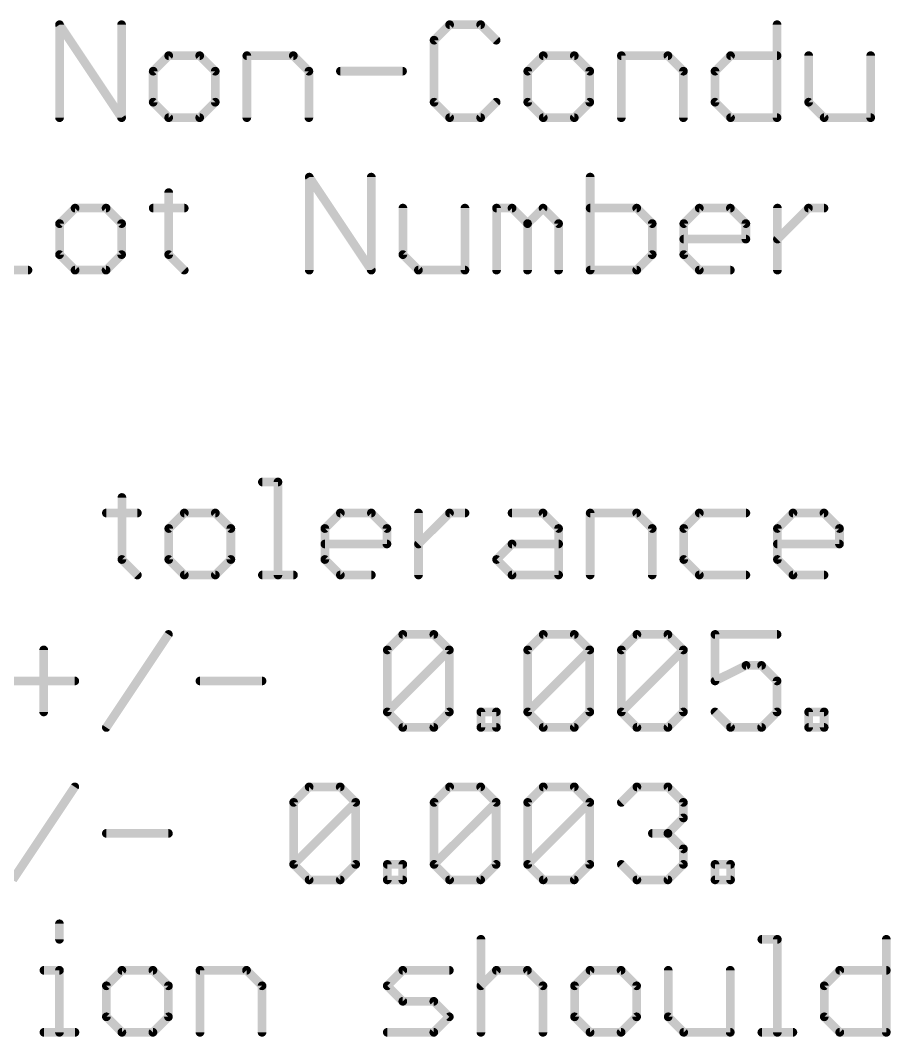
# Model space of a CAD drawing. Extents: x -1.41 to 8.41, y -3.01 to 3.01.
# Drawn here: x 3.506 to 4.105, y -0.755 to -0.055 of the extents above; entities that cross this region are included whole.
import ezdxf

# ---------------------------------------------------------------- set-up
doc = ezdxf.new("R2010")
doc.units = 0
doc.layers.add('52', color=253, linetype='CONTINUOUS')

msp = doc.modelspace()

# ---------------------------------------------------------------- linework, layer by layer
at = {"layer": '52', "const_width": 0.006}
for points in [[(3.532542, -0.122), (3.532542, -0.057945)], [(3.532542, -0.057945), (3.575245, -0.122)], [(3.575245, -0.122), (3.575245, -0.057945)], [(3.801037, -0.057945), (3.790362, -0.068621)], [(3.822389, -0.057945), (3.801037, -0.057945)], [(3.833065, -0.068621), (3.822389, -0.057945)], [(4.02643, -0.057945), (4.02643, -0.122)], [(3.790362, -0.068621), (3.790362, -0.111324)], [(3.607672, -0.079297), (3.596997, -0.089973)], [(3.629024, -0.079297), (3.607672, -0.079297)], [(3.6397, -0.089973), (3.629024, -0.079297)], [(3.661452, -0.122), (3.661452, -0.079297)], [(3.661452, -0.079297), (3.693479, -0.079297)], [(3.693479, -0.079297), (3.704155, -0.089973)], [(3.865492, -0.079297), (3.854817, -0.089973)], [(3.886844, -0.079297), (3.865492, -0.079297)], [(3.89752, -0.089973), (3.886844, -0.079297)], [(3.919272, -0.122), (3.919272, -0.079297)], [(3.919272, -0.079297), (3.951299, -0.079297)], [(3.951299, -0.079297), (3.961975, -0.089973)], [(3.983727, -0.089973), (3.994402, -0.079297)], [(3.994402, -0.079297), (4.02643, -0.079297)], [(4.048181, -0.079297), (4.048181, -0.111324)], [(4.090885, -0.122), (4.090885, -0.079297)], [(3.596997, -0.089973), (3.596997, -0.111324)], [(3.6397, -0.111324), (3.6397, -0.089973)], [(3.704155, -0.089973), (3.704155, -0.122)], [(3.725907, -0.089973), (3.76861, -0.089973)], [(3.854817, -0.089973), (3.854817, -0.111324)], [(3.89752, -0.111324), (3.89752, -0.089973)], [(3.961975, -0.089973), (3.961975, -0.122)], [(3.983727, -0.111324), (3.983727, -0.089973)], [(3.596997, -0.111324), (3.607672, -0.122)], [(3.629024, -0.122), (3.6397, -0.111324)], [(3.790362, -0.111324), (3.801037, -0.122)], [(3.822389, -0.122), (3.833065, -0.111324)], [(3.854817, -0.111324), (3.865492, -0.122)], [(3.886844, -0.122), (3.89752, -0.111324)], [(3.994402, -0.122), (3.983727, -0.111324)], [(4.048181, -0.111324), (4.058857, -0.122)], [(3.607672, -0.122), (3.629024, -0.122)], [(3.801037, -0.122), (3.822389, -0.122)], [(3.865492, -0.122), (3.886844, -0.122)], [(4.02643, -0.122), (3.994402, -0.122)], [(4.058857, -0.122), (4.090885, -0.122)], [(3.704422, -0.227), (3.704422, -0.162945)], [(3.704422, -0.162945), (3.747125, -0.227)], [(3.747125, -0.227), (3.747125, -0.162945)], [(3.897787, -0.162945), (3.897787, -0.227)], [(3.607672, -0.173621), (3.607672, -0.216324)], [(3.543217, -0.184297), (3.532542, -0.194973)], [(3.564569, -0.184297), (3.543217, -0.184297)], [(3.575245, -0.194973), (3.564569, -0.184297)], [(3.596997, -0.184297), (3.618348, -0.184297)], [(3.768877, -0.184297), (3.768877, -0.216324)], [(3.81158, -0.227), (3.81158, -0.184297)], [(3.833332, -0.227), (3.833332, -0.184297)], [(3.833332, -0.184297), (3.844007, -0.184297)], [(3.844007, -0.184297), (3.854683, -0.194973)], [(3.854683, -0.194973), (3.865359, -0.184297)], [(3.865359, -0.184297), (3.876035, -0.194973)], [(3.929814, -0.184297), (3.897787, -0.184297)], [(3.94049, -0.194973), (3.929814, -0.184297)], [(3.962242, -0.194973), (3.972917, -0.184297)], [(3.972917, -0.184297), (3.994269, -0.184297)], [(3.994269, -0.184297), (4.004945, -0.194973)], [(4.026696, -0.227), (4.026696, -0.184297)], [(4.026696, -0.205648), (4.048048, -0.184297)], [(4.048048, -0.184297), (4.058724, -0.184297)], [(3.532542, -0.194973), (3.532542, -0.216324)], [(3.575245, -0.216324), (3.575245, -0.194973)], [(3.854683, -0.194973), (3.854683, -0.227)], [(3.876035, -0.194973), (3.876035, -0.227)], [(3.94049, -0.216324), (3.94049, -0.194973)], [(3.962242, -0.216324), (3.962242, -0.194973)], [(4.004945, -0.194973), (4.004945, -0.205648)], [(4.004945, -0.205648), (3.962242, -0.205648)], [(3.532542, -0.216324), (3.543217, -0.227)], [(3.564569, -0.227), (3.575245, -0.216324)], [(3.607672, -0.216324), (3.618348, -0.227)], [(3.768877, -0.216324), (3.779552, -0.227)], [(3.929814, -0.227), (3.94049, -0.216324)], [(3.972917, -0.227), (3.962242, -0.216324)], [(3.468087, -0.227), (3.51079, -0.227)], [(3.543217, -0.227), (3.564569, -0.227)], [(3.779552, -0.227), (3.81158, -0.227)], [(3.897787, -0.227), (3.929814, -0.227)], [(3.994269, -0.227), (3.972917, -0.227)], [(3.672194, -0.372945), (3.68287, -0.372945)], [(3.68287, -0.372945), (3.68287, -0.437)], [(3.575445, -0.383621), (3.575445, -0.426324)], [(3.564769, -0.394297), (3.586121, -0.394297)], [(3.618415, -0.394297), (3.607739, -0.404973)], [(3.639766, -0.394297), (3.618415, -0.394297)], [(3.650442, -0.404973), (3.639766, -0.394297)], [(3.715164, -0.404973), (3.72584, -0.394297)], [(3.72584, -0.394297), (3.747191, -0.394297)], [(3.747191, -0.394297), (3.757867, -0.404973)], [(3.779619, -0.437), (3.779619, -0.394297)], [(3.779619, -0.415648), (3.800971, -0.394297)], [(3.800971, -0.394297), (3.811646, -0.394297)], [(3.844007, -0.394297), (3.865359, -0.394297)], [(3.865359, -0.394297), (3.876035, -0.404973)], [(3.897787, -0.437), (3.897787, -0.394297)], [(3.897787, -0.394297), (3.929814, -0.394297)], [(3.929814, -0.394297), (3.94049, -0.404973)], [(3.972917, -0.394297), (3.962242, -0.404973)], [(4.004945, -0.394297), (3.972917, -0.394297)], [(4.026696, -0.404973), (4.037372, -0.394297)], [(4.037372, -0.394297), (4.058724, -0.394297)], [(4.058724, -0.394297), (4.0694, -0.404973)], [(3.607739, -0.404973), (3.607739, -0.426324)], [(3.650442, -0.426324), (3.650442, -0.404973)], [(3.715164, -0.426324), (3.715164, -0.404973)], [(3.757867, -0.404973), (3.757867, -0.415648)], [(3.876035, -0.404973), (3.876035, -0.437)], [(3.94049, -0.404973), (3.94049, -0.437)], [(3.962242, -0.404973), (3.962242, -0.426324)], [(4.026696, -0.426324), (4.026696, -0.404973)], [(4.0694, -0.404973), (4.0694, -0.415648)], [(3.757867, -0.415648), (3.715164, -0.415648)], [(3.833332, -0.426324), (3.844007, -0.415648)], [(3.844007, -0.415648), (3.876035, -0.415648)], [(4.0694, -0.415648), (4.026696, -0.415648)], [(3.575445, -0.426324), (3.586121, -0.437)], [(3.607739, -0.426324), (3.618415, -0.437)], [(3.639766, -0.437), (3.650442, -0.426324)], [(3.72584, -0.437), (3.715164, -0.426324)], [(3.844007, -0.437), (3.833332, -0.426324)], [(3.962242, -0.426324), (3.972917, -0.437)], [(4.037372, -0.437), (4.026696, -0.426324)], [(3.618415, -0.437), (3.639766, -0.437)], [(3.672194, -0.437), (3.693546, -0.437)], [(3.747191, -0.437), (3.72584, -0.437)], [(3.876035, -0.437), (3.844007, -0.437)], [(3.972917, -0.437), (4.004945, -0.437)], [(4.058724, -0.437), (4.037372, -0.437)], [(3.564769, -0.542), (3.607472, -0.477945)], [(3.758134, -0.488621), (3.76881, -0.477945)], [(3.76881, -0.477945), (3.790161, -0.477945)], [(3.790161, -0.477945), (3.800837, -0.488621)], [(3.854817, -0.488621), (3.865492, -0.477945)], [(3.865492, -0.477945), (3.886844, -0.477945)], [(3.886844, -0.477945), (3.89752, -0.488621)], [(3.919272, -0.488621), (3.929947, -0.477945)], [(3.929947, -0.477945), (3.951299, -0.477945)], [(3.951299, -0.477945), (3.961975, -0.488621)], [(4.02643, -0.477945), (3.983727, -0.477945)], [(3.983727, -0.477945), (3.983727, -0.509973)], [(3.521666, -0.488621), (3.521666, -0.531324)], [(3.758134, -0.531324), (3.758134, -0.488621)], [(3.758134, -0.531324), (3.800837, -0.488621)], [(3.800837, -0.488621), (3.800837, -0.531324)], [(3.854817, -0.531324), (3.854817, -0.488621)], [(3.854817, -0.531324), (3.89752, -0.488621)], [(3.89752, -0.488621), (3.89752, -0.531324)], [(3.919272, -0.531324), (3.919272, -0.488621)], [(3.919272, -0.531324), (3.961975, -0.488621)], [(3.961975, -0.488621), (3.961975, -0.531324)], [(3.983727, -0.509973), (4.005078, -0.499297)], [(4.005078, -0.499297), (4.015754, -0.499297)], [(4.015754, -0.499297), (4.02643, -0.509973)], [(3.500314, -0.509973), (3.543017, -0.509973)], [(3.629224, -0.509973), (3.671927, -0.509973)], [(4.02643, -0.509973), (4.02643, -0.531324)], [(3.76881, -0.542), (3.758134, -0.531324)], [(3.800837, -0.531324), (3.790161, -0.542)], [(3.822589, -0.542), (3.822589, -0.531324)], [(3.822589, -0.531324), (3.833265, -0.531324)], [(3.833265, -0.531324), (3.833265, -0.542)], [(3.865492, -0.542), (3.854817, -0.531324)], [(3.89752, -0.531324), (3.886844, -0.542)], [(3.929947, -0.542), (3.919272, -0.531324)], [(3.961975, -0.531324), (3.951299, -0.542)], [(3.994402, -0.542), (3.983727, -0.531324)], [(4.02643, -0.531324), (4.015754, -0.542)], [(4.048181, -0.542), (4.048181, -0.531324)], [(4.048181, -0.531324), (4.058857, -0.531324)], [(4.058857, -0.531324), (4.058857, -0.542)], [(3.790161, -0.542), (3.76881, -0.542)], [(3.833265, -0.542), (3.822589, -0.542)], [(3.886844, -0.542), (3.865492, -0.542)], [(3.951299, -0.542), (3.929947, -0.542)], [(4.015754, -0.542), (3.994402, -0.542)], [(4.058857, -0.542), (4.048181, -0.542)], [(3.500314, -0.647), (3.543017, -0.582945)], [(3.693679, -0.593621), (3.704355, -0.582945)], [(3.704355, -0.582945), (3.725706, -0.582945)], [(3.725706, -0.582945), (3.736382, -0.593621)], [(3.790362, -0.593621), (3.801037, -0.582945)], [(3.801037, -0.582945), (3.822389, -0.582945)], [(3.822389, -0.582945), (3.833065, -0.593621)], [(3.854817, -0.593621), (3.865492, -0.582945)], [(3.865492, -0.582945), (3.886844, -0.582945)], [(3.886844, -0.582945), (3.89752, -0.593621)], [(3.919272, -0.593621), (3.929947, -0.582945)], [(3.929947, -0.582945), (3.951299, -0.582945)], [(3.951299, -0.582945), (3.961975, -0.593621)], [(3.693679, -0.636324), (3.693679, -0.593621)], [(3.693679, -0.636324), (3.736382, -0.593621)], [(3.736382, -0.593621), (3.736382, -0.636324)], [(3.790362, -0.636324), (3.790362, -0.593621)], [(3.790362, -0.636324), (3.833065, -0.593621)], [(3.833065, -0.593621), (3.833065, -0.636324)], [(3.854817, -0.636324), (3.854817, -0.593621)], [(3.854817, -0.636324), (3.89752, -0.593621)], [(3.89752, -0.593621), (3.89752, -0.636324)], [(3.961975, -0.593621), (3.961975, -0.604297)], [(3.961975, -0.604297), (3.951299, -0.614973)], [(3.564769, -0.614973), (3.607472, -0.614973)], [(3.951299, -0.614973), (3.940623, -0.614973)], [(3.951299, -0.614973), (3.961975, -0.625648)], [(3.961975, -0.625648), (3.961975, -0.636324)], [(3.704355, -0.647), (3.693679, -0.636324)], [(3.736382, -0.636324), (3.725706, -0.647)], [(3.758134, -0.647), (3.758134, -0.636324)], [(3.758134, -0.636324), (3.76881, -0.636324)], [(3.76881, -0.636324), (3.76881, -0.647)], [(3.801037, -0.647), (3.790362, -0.636324)], [(3.833065, -0.636324), (3.822389, -0.647)], [(3.865492, -0.647), (3.854817, -0.636324)], [(3.89752, -0.636324), (3.886844, -0.647)], [(3.929947, -0.647), (3.919272, -0.636324)], [(3.961975, -0.636324), (3.951299, -0.647)], [(3.983727, -0.647), (3.983727, -0.636324)], [(3.983727, -0.636324), (3.994402, -0.636324)], [(3.994402, -0.636324), (3.994402, -0.647)], [(3.725706, -0.647), (3.704355, -0.647)], [(3.76881, -0.647), (3.758134, -0.647)], [(3.822389, -0.647), (3.801037, -0.647)], [(3.886844, -0.647), (3.865492, -0.647)], [(3.951299, -0.647), (3.929947, -0.647)], [(3.994402, -0.647), (3.983727, -0.647)], [(3.532475, -0.67727), (3.532475, -0.687945)], [(3.822589, -0.687945), (3.822589, -0.752)], [(4.015954, -0.687945), (4.02663, -0.687945)], [(4.02663, -0.687945), (4.02663, -0.752)], [(4.101627, -0.687945), (4.101627, -0.752)], [(3.521799, -0.709297), (3.532475, -0.709297)], [(3.532475, -0.709297), (3.532475, -0.752)], [(3.575445, -0.709297), (3.564769, -0.719973)], [(3.596797, -0.709297), (3.575445, -0.709297)], [(3.607472, -0.719973), (3.596797, -0.709297)], [(3.629224, -0.752), (3.629224, -0.709297)], [(3.629224, -0.709297), (3.661251, -0.709297)], [(3.661251, -0.709297), (3.671927, -0.719973)], [(3.758134, -0.719973), (3.76881, -0.709297)], [(3.76881, -0.709297), (3.800837, -0.709297)], [(3.822589, -0.719973), (3.833265, -0.709297)], [(3.833265, -0.709297), (3.854616, -0.709297)], [(3.854616, -0.709297), (3.865292, -0.719973)], [(3.89772, -0.709297), (3.887044, -0.719973)], [(3.919071, -0.709297), (3.89772, -0.709297)], [(3.929747, -0.719973), (3.919071, -0.709297)], [(3.951499, -0.709297), (3.951499, -0.741324)], [(3.994202, -0.752), (3.994202, -0.709297)], [(4.058924, -0.719973), (4.0696, -0.709297)], [(4.0696, -0.709297), (4.101627, -0.709297)], [(3.564769, -0.719973), (3.564769, -0.741324)], [(3.607472, -0.741324), (3.607472, -0.719973)], [(3.671927, -0.719973), (3.671927, -0.752)], [(3.76881, -0.730648), (3.758134, -0.719973)], [(3.865292, -0.719973), (3.865292, -0.752)], [(3.887044, -0.719973), (3.887044, -0.741324)], [(3.929747, -0.741324), (3.929747, -0.719973)], [(4.058924, -0.741324), (4.058924, -0.719973)], [(3.790161, -0.730648), (3.76881, -0.730648)], [(3.800837, -0.741324), (3.790161, -0.730648)], [(3.564769, -0.741324), (3.575445, -0.752)], [(3.596797, -0.752), (3.607472, -0.741324)], [(3.790161, -0.752), (3.800837, -0.741324)], [(3.887044, -0.741324), (3.89772, -0.752)], [(3.919071, -0.752), (3.929747, -0.741324)], [(3.951499, -0.741324), (3.962175, -0.752)], [(4.0696, -0.752), (4.058924, -0.741324)], [(3.521799, -0.752), (3.543151, -0.752)], [(3.575445, -0.752), (3.596797, -0.752)], [(3.758134, -0.752), (3.790161, -0.752)], [(3.89772, -0.752), (3.919071, -0.752)], [(3.962175, -0.752), (3.994202, -0.752)], [(4.015954, -0.752), (4.037305, -0.752)], [(4.101627, -0.752), (4.0696, -0.752)]]:
    msp.add_lwpolyline(points, dxfattribs=at)
at = {"layer": '52', "const_width": 0.003}
for points in [[(3.534042, -0.057945, 1), (3.531042, -0.057945)], [(3.53379, -0.057113, 1), (3.531294, -0.058777)], [(3.576745, -0.057945, 1), (3.573745, -0.057945)], [(3.801037, -0.056445, 1), (3.801037, -0.059445)], [(3.802098, -0.059006, 1), (3.799977, -0.056885)], [(3.82345, -0.056885, 1), (3.821328, -0.059006)], [(3.822389, -0.059445, 1), (3.822389, -0.056445)], [(4.02793, -0.057945, 1), (4.02493, -0.057945)], [(3.789301, -0.06756, 1), (3.791422, -0.069682)], [(3.791862, -0.068621, 1), (3.788862, -0.068621)], [(3.832004, -0.069682, 1), (3.834125, -0.06756)], [(3.607672, -0.077797, 1), (3.607672, -0.080797)], [(3.608733, -0.080358, 1), (3.606612, -0.078236)], [(3.630085, -0.078236, 1), (3.627963, -0.080358)], [(3.629024, -0.080797, 1), (3.629024, -0.077797)], [(3.662952, -0.079297, 1), (3.659952, -0.079297)], [(3.661452, -0.077797, 1), (3.661452, -0.080797)], [(3.69454, -0.078236, 1), (3.692418, -0.080358)], [(3.693479, -0.080797, 1), (3.693479, -0.077797)], [(3.865492, -0.077797, 1), (3.865492, -0.080797)], [(3.866553, -0.080358, 1), (3.864432, -0.078236)], [(3.887905, -0.078236, 1), (3.885783, -0.080358)], [(3.886844, -0.080797, 1), (3.886844, -0.077797)], [(3.920772, -0.079297, 1), (3.917772, -0.079297)], [(3.919272, -0.077797, 1), (3.919272, -0.080797)], [(3.95236, -0.078236, 1), (3.950238, -0.080358)], [(3.951299, -0.080797, 1), (3.951299, -0.077797)], [(3.994402, -0.077797, 1), (3.994402, -0.080797)], [(3.995463, -0.080358, 1), (3.993342, -0.078236)], [(4.02643, -0.080797, 1), (4.02643, -0.077797)], [(4.049681, -0.079297, 1), (4.046681, -0.079297)], [(4.092385, -0.079297, 1), (4.089385, -0.079297)], [(3.598497, -0.089973, 1), (3.595497, -0.089973)], [(3.595936, -0.088912, 1), (3.598057, -0.091033)], [(3.6412, -0.089973, 1), (3.6382, -0.089973)], [(3.638639, -0.091033, 1), (3.64076, -0.088912)], [(3.705655, -0.089973, 1), (3.702655, -0.089973)], [(3.703094, -0.091033, 1), (3.705215, -0.088912)], [(3.725907, -0.088473, 1), (3.725907, -0.091473)], [(3.76861, -0.091473, 1), (3.76861, -0.088473)], [(3.856317, -0.089973, 1), (3.853317, -0.089973)], [(3.853756, -0.088912, 1), (3.855877, -0.091033)], [(3.89902, -0.089973, 1), (3.89602, -0.089973)], [(3.896459, -0.091033, 1), (3.89858, -0.088912)], [(3.963475, -0.089973, 1), (3.960475, -0.089973)], [(3.960914, -0.091033, 1), (3.963035, -0.088912)], [(3.985227, -0.089973, 1), (3.982227, -0.089973)], [(3.982666, -0.088912, 1), (3.984787, -0.091033)], [(3.598057, -0.110264, 1), (3.595936, -0.112385)], [(3.595497, -0.111324, 1), (3.598497, -0.111324)], [(3.6382, -0.111324, 1), (3.6412, -0.111324)], [(3.64076, -0.112385, 1), (3.638639, -0.110264)], [(3.791422, -0.110264, 1), (3.789301, -0.112385)], [(3.788862, -0.111324, 1), (3.791862, -0.111324)], [(3.834125, -0.112385, 1), (3.832004, -0.110264)], [(3.855877, -0.110264, 1), (3.853756, -0.112385)], [(3.853317, -0.111324, 1), (3.856317, -0.111324)], [(3.89602, -0.111324, 1), (3.89902, -0.111324)], [(3.89858, -0.112385, 1), (3.896459, -0.110264)], [(3.984787, -0.110264, 1), (3.982666, -0.112385)], [(3.982227, -0.111324, 1), (3.985227, -0.111324)], [(4.046681, -0.111324, 1), (4.049681, -0.111324)], [(4.049242, -0.110264, 1), (4.047121, -0.112385)], [(3.607672, -0.1205, 1), (3.607672, -0.1235)], [(3.629024, -0.1235, 1), (3.629024, -0.1205)], [(3.801037, -0.1205, 1), (3.801037, -0.1235)], [(3.822389, -0.1235, 1), (3.822389, -0.1205)], [(3.865492, -0.1205, 1), (3.865492, -0.1235)], [(3.886844, -0.1235, 1), (3.886844, -0.1205)], [(3.994402, -0.1205, 1), (3.994402, -0.1235)], [(4.02643, -0.1235, 1), (4.02643, -0.1205)], [(4.058857, -0.1205, 1), (4.058857, -0.1235)], [(4.090885, -0.1235, 1), (4.090885, -0.1205)], [(3.531042, -0.122, 1), (3.534042, -0.122)], [(3.573745, -0.122, 1), (3.576745, -0.122)], [(3.573997, -0.122832, 1), (3.576493, -0.121168)], [(3.606612, -0.123061, 1), (3.608733, -0.120939)], [(3.627963, -0.120939, 1), (3.630085, -0.123061)], [(3.659952, -0.122, 1), (3.662952, -0.122)], [(3.702655, -0.122, 1), (3.705655, -0.122)], [(3.799977, -0.123061, 1), (3.802098, -0.120939)], [(3.821328, -0.120939, 1), (3.82345, -0.123061)], [(3.864432, -0.123061, 1), (3.866553, -0.120939)], [(3.885783, -0.120939, 1), (3.887905, -0.123061)], [(3.917772, -0.122, 1), (3.920772, -0.122)], [(3.960475, -0.122, 1), (3.963475, -0.122)], [(3.993342, -0.123061, 1), (3.995463, -0.120939)], [(4.02493, -0.122, 1), (4.02793, -0.122)], [(4.057797, -0.123061, 1), (4.059918, -0.120939)], [(4.089385, -0.122, 1), (4.092385, -0.122)], [(3.705922, -0.162945, 1), (3.702922, -0.162945)], [(3.70567, -0.162113, 1), (3.703174, -0.163777)], [(3.748625, -0.162945, 1), (3.745625, -0.162945)], [(3.899287, -0.162945, 1), (3.896287, -0.162945)], [(3.609172, -0.173621, 1), (3.606172, -0.173621)], [(3.543217, -0.182797, 1), (3.543217, -0.185797)], [(3.544278, -0.185358, 1), (3.542157, -0.183236)], [(3.56563, -0.183236, 1), (3.563508, -0.185358)], [(3.564569, -0.185797, 1), (3.564569, -0.182797)], [(3.596997, -0.182797, 1), (3.596997, -0.185797)], [(3.618348, -0.185797, 1), (3.618348, -0.182797)], [(3.770377, -0.184297, 1), (3.767377, -0.184297)], [(3.81308, -0.184297, 1), (3.81008, -0.184297)], [(3.834832, -0.184297, 1), (3.831832, -0.184297)], [(3.833332, -0.182797, 1), (3.833332, -0.185797)], [(3.845068, -0.183236, 1), (3.842947, -0.185358)], [(3.844007, -0.185797, 1), (3.844007, -0.182797)], [(3.86642, -0.183236, 1), (3.864298, -0.185358)], [(3.86642, -0.185358, 1), (3.864298, -0.183236)], [(3.897787, -0.182797, 1), (3.897787, -0.185797)], [(3.930875, -0.183236, 1), (3.928753, -0.185358)], [(3.929814, -0.185797, 1), (3.929814, -0.182797)], [(3.972917, -0.182797, 1), (3.972917, -0.185797)], [(3.973978, -0.185358, 1), (3.971857, -0.183236)], [(3.995329, -0.183236, 1), (3.993208, -0.185358)], [(3.994269, -0.185797, 1), (3.994269, -0.182797)], [(4.028196, -0.184297, 1), (4.025196, -0.184297)], [(4.048048, -0.182797, 1), (4.048048, -0.185797)], [(4.049109, -0.185358, 1), (4.046987, -0.183236)], [(4.058724, -0.185797, 1), (4.058724, -0.182797)], [(3.534042, -0.194973, 1), (3.531042, -0.194973)], [(3.531481, -0.193912, 1), (3.533602, -0.196033)], [(3.576745, -0.194973, 1), (3.573745, -0.194973)], [(3.574184, -0.196033, 1), (3.576305, -0.193912)], [(3.856183, -0.194973, 1), (3.853183, -0.194973)], [(3.853622, -0.193912, 1), (3.855744, -0.196033)], [(3.853622, -0.196033, 1), (3.855744, -0.193912)], [(3.877535, -0.194973, 1), (3.874535, -0.194973)], [(3.874974, -0.196033, 1), (3.877095, -0.193912)], [(3.94199, -0.194973, 1), (3.93899, -0.194973)], [(3.939429, -0.196033, 1), (3.94155, -0.193912)], [(3.963742, -0.194973, 1), (3.960742, -0.194973)], [(3.961181, -0.193912, 1), (3.963302, -0.196033)], [(4.006445, -0.194973, 1), (4.003445, -0.194973)], [(4.003884, -0.196033, 1), (4.006005, -0.193912)], [(3.962242, -0.204148, 1), (3.962242, -0.207148)], [(4.004945, -0.207148, 1), (4.004945, -0.204148)], [(4.003445, -0.205648, 1), (4.006445, -0.205648)], [(4.025636, -0.204588, 1), (4.027757, -0.206709)], [(3.533602, -0.215264, 1), (3.531481, -0.217385)], [(3.531042, -0.216324, 1), (3.534042, -0.216324)], [(3.573745, -0.216324, 1), (3.576745, -0.216324)], [(3.576305, -0.217385, 1), (3.574184, -0.215264)], [(3.606172, -0.216324, 1), (3.609172, -0.216324)], [(3.608733, -0.215264, 1), (3.606612, -0.217385)], [(3.769937, -0.215264, 1), (3.767816, -0.217385)], [(3.767377, -0.216324, 1), (3.770377, -0.216324)], [(3.93899, -0.216324, 1), (3.94199, -0.216324)], [(3.94155, -0.217385, 1), (3.939429, -0.215264)], [(3.963302, -0.215264, 1), (3.961181, -0.217385)], [(3.960742, -0.216324, 1), (3.963742, -0.216324)], [(3.51079, -0.2285, 1), (3.51079, -0.2255)], [(3.543217, -0.2255, 1), (3.543217, -0.2285)], [(3.564569, -0.2285, 1), (3.564569, -0.2255)], [(3.779552, -0.2255, 1), (3.779552, -0.2285)], [(3.81158, -0.2285, 1), (3.81158, -0.2255)], [(3.897787, -0.2255, 1), (3.897787, -0.2285)], [(3.929814, -0.2285, 1), (3.929814, -0.2255)], [(3.972917, -0.2255, 1), (3.972917, -0.2285)], [(3.994269, -0.2285, 1), (3.994269, -0.2255)], [(3.542157, -0.228061, 1), (3.544278, -0.225939)], [(3.563508, -0.225939, 1), (3.56563, -0.228061)], [(3.617288, -0.228061, 1), (3.619409, -0.225939)], [(3.702922, -0.227, 1), (3.705922, -0.227)], [(3.745625, -0.227, 1), (3.748625, -0.227)], [(3.745877, -0.227832, 1), (3.748373, -0.226168)], [(3.778492, -0.228061, 1), (3.780613, -0.225939)], [(3.81008, -0.227, 1), (3.81308, -0.227)], [(3.831832, -0.227, 1), (3.834832, -0.227)], [(3.853183, -0.227, 1), (3.856183, -0.227)], [(3.874535, -0.227, 1), (3.877535, -0.227)], [(3.896287, -0.227, 1), (3.899287, -0.227)], [(3.928753, -0.225939, 1), (3.930875, -0.228061)], [(3.971857, -0.228061, 1), (3.973978, -0.225939)], [(4.025196, -0.227, 1), (4.028196, -0.227)], [(3.672194, -0.371445, 1), (3.672194, -0.374445)], [(3.68437, -0.372945, 1), (3.68137, -0.372945)], [(3.68287, -0.374445, 1), (3.68287, -0.371445)], [(3.576945, -0.383621, 1), (3.573945, -0.383621)], [(3.564769, -0.392797, 1), (3.564769, -0.395797)], [(3.586121, -0.395797, 1), (3.586121, -0.392797)], [(3.618415, -0.392797, 1), (3.618415, -0.395797)], [(3.619476, -0.395358, 1), (3.617354, -0.393236)], [(3.640827, -0.393236, 1), (3.638706, -0.395358)], [(3.639766, -0.395797, 1), (3.639766, -0.392797)], [(3.72584, -0.392797, 1), (3.72584, -0.395797)], [(3.7269, -0.395358, 1), (3.724779, -0.393236)], [(3.748252, -0.393236, 1), (3.746131, -0.395358)], [(3.747191, -0.395797, 1), (3.747191, -0.392797)], [(3.781119, -0.394297, 1), (3.778119, -0.394297)], [(3.800971, -0.392797, 1), (3.800971, -0.395797)], [(3.802031, -0.395358, 1), (3.79991, -0.393236)], [(3.811646, -0.395797, 1), (3.811646, -0.392797)], [(3.844007, -0.392797, 1), (3.844007, -0.395797)], [(3.86642, -0.393236, 1), (3.864298, -0.395358)], [(3.865359, -0.395797, 1), (3.865359, -0.392797)], [(3.899287, -0.394297, 1), (3.896287, -0.394297)], [(3.897787, -0.392797, 1), (3.897787, -0.395797)], [(3.930875, -0.393236, 1), (3.928753, -0.395358)], [(3.929814, -0.395797, 1), (3.929814, -0.392797)], [(3.972917, -0.392797, 1), (3.972917, -0.395797)], [(3.973978, -0.395358, 1), (3.971857, -0.393236)], [(4.004945, -0.395797, 1), (4.004945, -0.392797)], [(4.037372, -0.392797, 1), (4.037372, -0.395797)], [(4.038433, -0.395358, 1), (4.036312, -0.393236)], [(4.059784, -0.393236, 1), (4.057663, -0.395358)], [(4.058724, -0.395797, 1), (4.058724, -0.392797)], [(3.609239, -0.404973, 1), (3.606239, -0.404973)], [(3.606679, -0.403912, 1), (3.6088, -0.406033)], [(3.651942, -0.404973, 1), (3.648942, -0.404973)], [(3.649382, -0.406033, 1), (3.651503, -0.403912)], [(3.716664, -0.404973, 1), (3.713664, -0.404973)], [(3.714103, -0.403912, 1), (3.716225, -0.406033)], [(3.759367, -0.404973, 1), (3.756367, -0.404973)], [(3.756807, -0.406033, 1), (3.758928, -0.403912)], [(3.877535, -0.404973, 1), (3.874535, -0.404973)], [(3.874974, -0.406033, 1), (3.877095, -0.403912)], [(3.94199, -0.404973, 1), (3.93899, -0.404973)], [(3.939429, -0.406033, 1), (3.94155, -0.403912)], [(3.963742, -0.404973, 1), (3.960742, -0.404973)], [(3.961181, -0.403912, 1), (3.963302, -0.406033)], [(4.028196, -0.404973, 1), (4.025196, -0.404973)], [(4.025636, -0.403912, 1), (4.027757, -0.406033)], [(4.0709, -0.404973, 1), (4.0679, -0.404973)], [(4.068339, -0.406033, 1), (4.07046, -0.403912)], [(3.715164, -0.414148, 1), (3.715164, -0.417148)], [(3.757867, -0.417148, 1), (3.757867, -0.414148)], [(3.844007, -0.414148, 1), (3.844007, -0.417148)], [(3.845068, -0.416709, 1), (3.842947, -0.414588)], [(3.876035, -0.417148, 1), (3.876035, -0.414148)], [(4.026696, -0.414148, 1), (4.026696, -0.417148)], [(4.0694, -0.417148, 1), (4.0694, -0.414148)], [(3.756367, -0.415648, 1), (3.759367, -0.415648)], [(3.778558, -0.414588, 1), (3.78068, -0.416709)], [(4.0679, -0.415648, 1), (4.0709, -0.415648)], [(3.576506, -0.425264, 1), (3.574384, -0.427385)], [(3.573945, -0.426324, 1), (3.576945, -0.426324)], [(3.606239, -0.426324, 1), (3.609239, -0.426324)], [(3.6088, -0.425264, 1), (3.606679, -0.427385)], [(3.648942, -0.426324, 1), (3.651942, -0.426324)], [(3.651503, -0.427385, 1), (3.649382, -0.425264)], [(3.716225, -0.425264, 1), (3.714103, -0.427385)], [(3.713664, -0.426324, 1), (3.716664, -0.426324)], [(3.834392, -0.425264, 1), (3.832271, -0.427385)], [(3.832271, -0.425264, 1), (3.834392, -0.427385)], [(3.963302, -0.425264, 1), (3.961181, -0.427385)], [(3.960742, -0.426324, 1), (3.963742, -0.426324)], [(4.025196, -0.426324, 1), (4.028196, -0.426324)], [(4.027757, -0.425264, 1), (4.025636, -0.427385)], [(3.618415, -0.4355, 1), (3.618415, -0.4385)], [(3.639766, -0.4385, 1), (3.639766, -0.4355)], [(3.672194, -0.4355, 1), (3.672194, -0.4385)], [(3.693546, -0.4385, 1), (3.693546, -0.4355)], [(3.72584, -0.4355, 1), (3.72584, -0.4385)], [(3.747191, -0.4385, 1), (3.747191, -0.4355)], [(3.844007, -0.4355, 1), (3.844007, -0.4385)], [(3.876035, -0.4385, 1), (3.876035, -0.4355)], [(3.972917, -0.4355, 1), (3.972917, -0.4385)], [(4.004945, -0.4385, 1), (4.004945, -0.4355)], [(4.037372, -0.4355, 1), (4.037372, -0.4385)], [(4.058724, -0.4385, 1), (4.058724, -0.4355)], [(3.58506, -0.438061, 1), (3.587181, -0.435939)], [(3.617354, -0.438061, 1), (3.619476, -0.435939)], [(3.638706, -0.435939, 1), (3.640827, -0.438061)], [(3.68137, -0.437, 1), (3.68437, -0.437)], [(3.724779, -0.438061, 1), (3.7269, -0.435939)], [(3.778119, -0.437, 1), (3.781119, -0.437)], [(3.842947, -0.438061, 1), (3.845068, -0.435939)], [(3.874535, -0.437, 1), (3.877535, -0.437)], [(3.896287, -0.437, 1), (3.899287, -0.437)], [(3.93899, -0.437, 1), (3.94199, -0.437)], [(3.971857, -0.438061, 1), (3.973978, -0.435939)], [(4.036312, -0.438061, 1), (4.038433, -0.435939)], [(3.60872, -0.478777, 1), (3.606224, -0.477113)], [(3.76881, -0.476445, 1), (3.76881, -0.479445)], [(3.76987, -0.479006, 1), (3.767749, -0.476885)], [(3.791222, -0.476885, 1), (3.789101, -0.479006)], [(3.790161, -0.479445, 1), (3.790161, -0.476445)], [(3.865492, -0.476445, 1), (3.865492, -0.479445)], [(3.866553, -0.479006, 1), (3.864432, -0.476885)], [(3.887905, -0.476885, 1), (3.885783, -0.479006)], [(3.886844, -0.479445, 1), (3.886844, -0.476445)], [(3.929947, -0.476445, 1), (3.929947, -0.479445)], [(3.931008, -0.479006, 1), (3.928887, -0.476885)], [(3.952359, -0.476885, 1), (3.950238, -0.479006)], [(3.951299, -0.479445, 1), (3.951299, -0.476445)], [(3.983727, -0.476445, 1), (3.983727, -0.479445)], [(3.985227, -0.477945, 1), (3.982227, -0.477945)], [(4.02643, -0.479445, 1), (4.02643, -0.476445)], [(3.523166, -0.488621, 1), (3.520166, -0.488621)], [(3.759634, -0.488621, 1), (3.756634, -0.488621)], [(3.757073, -0.48756, 1), (3.759195, -0.489682)], [(3.802337, -0.488621, 1), (3.799337, -0.488621)], [(3.801898, -0.489682, 1), (3.799777, -0.48756)], [(3.799777, -0.489682, 1), (3.801898, -0.48756)], [(3.853756, -0.48756, 1), (3.855877, -0.489682)], [(3.856317, -0.488621, 1), (3.853317, -0.488621)], [(3.89902, -0.488621, 1), (3.89602, -0.488621)], [(3.89858, -0.489682, 1), (3.896459, -0.48756)], [(3.896459, -0.489682, 1), (3.89858, -0.48756)], [(3.918211, -0.48756, 1), (3.920332, -0.489682)], [(3.920772, -0.488621, 1), (3.917772, -0.488621)], [(3.963475, -0.488621, 1), (3.960475, -0.488621)], [(3.963035, -0.489682, 1), (3.960914, -0.48756)], [(3.960914, -0.489682, 1), (3.963035, -0.48756)], [(4.005078, -0.497797, 1), (4.005078, -0.500797)], [(4.005749, -0.500639, 1), (4.004407, -0.497955)], [(4.016814, -0.498236, 1), (4.014693, -0.500358)], [(4.015754, -0.500797, 1), (4.015754, -0.497797)], [(3.543017, -0.511473, 1), (3.543017, -0.508473)], [(3.629224, -0.508473, 1), (3.629224, -0.511473)], [(3.671927, -0.511473, 1), (3.671927, -0.508473)], [(3.983056, -0.508631, 1), (3.984397, -0.511314)], [(3.982227, -0.509973, 1), (3.985227, -0.509973)], [(4.02793, -0.509973, 1), (4.02493, -0.509973)], [(4.025369, -0.511033, 1), (4.02749, -0.508912)], [(3.520166, -0.531324, 1), (3.523166, -0.531324)], [(3.759195, -0.530264, 1), (3.757073, -0.532385)], [(3.757073, -0.530264, 1), (3.759195, -0.532385)], [(3.756634, -0.531324, 1), (3.759634, -0.531324)], [(3.799337, -0.531324, 1), (3.802337, -0.531324)], [(3.801898, -0.532385, 1), (3.799777, -0.530264)], [(3.824089, -0.531324, 1), (3.821089, -0.531324)], [(3.822589, -0.529824, 1), (3.822589, -0.532824)], [(3.834765, -0.531324, 1), (3.831765, -0.531324)], [(3.833265, -0.532824, 1), (3.833265, -0.529824)], [(3.855877, -0.530264, 1), (3.853756, -0.532385)], [(3.853756, -0.530264, 1), (3.855877, -0.532385)], [(3.853317, -0.531324, 1), (3.856317, -0.531324)], [(3.89602, -0.531324, 1), (3.89902, -0.531324)], [(3.89858, -0.532385, 1), (3.896459, -0.530264)], [(3.920332, -0.530264, 1), (3.918211, -0.532385)], [(3.918211, -0.530264, 1), (3.920332, -0.532385)], [(3.917772, -0.531324, 1), (3.920772, -0.531324)], [(3.960475, -0.531324, 1), (3.963475, -0.531324)], [(3.963035, -0.532385, 1), (3.960914, -0.530264)], [(3.984787, -0.530264, 1), (3.982666, -0.532385)], [(4.02493, -0.531324, 1), (4.02793, -0.531324)], [(4.02749, -0.532385, 1), (4.025369, -0.530264)], [(4.049681, -0.531324, 1), (4.046681, -0.531324)], [(4.048181, -0.529824, 1), (4.048181, -0.532824)], [(4.060357, -0.531324, 1), (4.057357, -0.531324)], [(4.058857, -0.532824, 1), (4.058857, -0.529824)], [(3.76881, -0.5405, 1), (3.76881, -0.5435)], [(3.790161, -0.5435, 1), (3.790161, -0.5405)], [(3.822589, -0.5405, 1), (3.822589, -0.5435)], [(3.833265, -0.5435, 1), (3.833265, -0.5405)], [(3.865492, -0.5405, 1), (3.865492, -0.5435)], [(3.886844, -0.5435, 1), (3.886844, -0.5405)], [(3.929947, -0.5405, 1), (3.929947, -0.5435)], [(3.951299, -0.5435, 1), (3.951299, -0.5405)], [(3.994402, -0.5405, 1), (3.994402, -0.5435)], [(4.015754, -0.5435, 1), (4.015754, -0.5405)], [(4.048181, -0.5405, 1), (4.048181, -0.5435)], [(4.058857, -0.5435, 1), (4.058857, -0.5405)], [(3.563521, -0.541168, 1), (3.566017, -0.542832)], [(3.767749, -0.543061, 1), (3.76987, -0.540939)], [(3.789101, -0.540939, 1), (3.791222, -0.543061)], [(3.821089, -0.542, 1), (3.824089, -0.542)], [(3.831765, -0.542, 1), (3.834765, -0.542)], [(3.864432, -0.543061, 1), (3.866553, -0.540939)], [(3.885783, -0.540939, 1), (3.887905, -0.543061)], [(3.928887, -0.543061, 1), (3.931008, -0.540939)], [(3.950238, -0.540939, 1), (3.952359, -0.543061)], [(3.993342, -0.543061, 1), (3.995463, -0.540939)], [(4.014693, -0.540939, 1), (4.016814, -0.543061)], [(4.046681, -0.542, 1), (4.049681, -0.542)], [(4.057357, -0.542, 1), (4.060357, -0.542)], [(3.544265, -0.583777, 1), (3.541769, -0.582113)], [(3.704355, -0.581445, 1), (3.704355, -0.584445)], [(3.705415, -0.584006, 1), (3.703294, -0.581885)], [(3.726767, -0.581885, 1), (3.724646, -0.584006)], [(3.725706, -0.584445, 1), (3.725706, -0.581445)], [(3.801037, -0.581445, 1), (3.801037, -0.584445)], [(3.802098, -0.584006, 1), (3.799977, -0.581885)], [(3.82345, -0.581885, 1), (3.821328, -0.584006)], [(3.822389, -0.584445, 1), (3.822389, -0.581445)], [(3.865492, -0.581445, 1), (3.865492, -0.584445)], [(3.866553, -0.584006, 1), (3.864432, -0.581885)], [(3.887905, -0.581885, 1), (3.885783, -0.584006)], [(3.886844, -0.584445, 1), (3.886844, -0.581445)], [(3.929947, -0.581445, 1), (3.929947, -0.584445)], [(3.931008, -0.584006, 1), (3.928887, -0.581885)], [(3.952359, -0.581885, 1), (3.950238, -0.584006)], [(3.951299, -0.584445, 1), (3.951299, -0.581445)], [(3.695179, -0.593621, 1), (3.692179, -0.593621)], [(3.692618, -0.59256, 1), (3.69474, -0.594682)], [(3.737882, -0.593621, 1), (3.734882, -0.593621)], [(3.737443, -0.594682, 1), (3.735322, -0.59256)], [(3.735322, -0.594682, 1), (3.737443, -0.59256)], [(3.789301, -0.59256, 1), (3.791422, -0.594682)], [(3.791862, -0.593621, 1), (3.788862, -0.593621)], [(3.834565, -0.593621, 1), (3.831565, -0.593621)], [(3.834125, -0.594682, 1), (3.832004, -0.59256)], [(3.832004, -0.594682, 1), (3.834125, -0.59256)], [(3.853756, -0.59256, 1), (3.855877, -0.594682)], [(3.856317, -0.593621, 1), (3.853317, -0.593621)], [(3.89902, -0.593621, 1), (3.89602, -0.593621)], [(3.89858, -0.594682, 1), (3.896459, -0.59256)], [(3.896459, -0.594682, 1), (3.89858, -0.59256)], [(3.918211, -0.59256, 1), (3.920332, -0.594682)], [(3.963475, -0.593621, 1), (3.960475, -0.593621)], [(3.960914, -0.594682, 1), (3.963035, -0.59256)], [(3.963035, -0.605358, 1), (3.960914, -0.603236)], [(3.960475, -0.604297, 1), (3.963475, -0.604297)], [(3.564769, -0.613473, 1), (3.564769, -0.616473)], [(3.607472, -0.616473, 1), (3.607472, -0.613473)], [(3.940623, -0.613473, 1), (3.940623, -0.616473)], [(3.95236, -0.613912, 1), (3.950238, -0.616033)], [(3.950238, -0.613912, 1), (3.95236, -0.616033)], [(3.951299, -0.616473, 1), (3.951299, -0.613473)], [(3.963475, -0.625648, 1), (3.960475, -0.625648)], [(3.960914, -0.626709, 1), (3.963035, -0.624588)], [(3.69474, -0.635264, 1), (3.692618, -0.637385)], [(3.692618, -0.635264, 1), (3.69474, -0.637385)], [(3.692179, -0.636324, 1), (3.695179, -0.636324)], [(3.734882, -0.636324, 1), (3.737882, -0.636324)], [(3.737443, -0.637385, 1), (3.735322, -0.635264)], [(3.759634, -0.636324, 1), (3.756634, -0.636324)], [(3.758134, -0.634824, 1), (3.758134, -0.637824)], [(3.77031, -0.636324, 1), (3.76731, -0.636324)], [(3.76881, -0.637824, 1), (3.76881, -0.634824)], [(3.791422, -0.635264, 1), (3.789301, -0.637385)], [(3.789301, -0.635264, 1), (3.791422, -0.637385)], [(3.788862, -0.636324, 1), (3.791862, -0.636324)], [(3.831565, -0.636324, 1), (3.834565, -0.636324)], [(3.834125, -0.637385, 1), (3.832004, -0.635264)], [(3.855877, -0.635264, 1), (3.853756, -0.637385)], [(3.853756, -0.635264, 1), (3.855877, -0.637385)], [(3.853317, -0.636324, 1), (3.856317, -0.636324)], [(3.89602, -0.636324, 1), (3.89902, -0.636324)], [(3.89858, -0.637385, 1), (3.896459, -0.635264)], [(3.920332, -0.635264, 1), (3.918211, -0.637385)], [(3.960475, -0.636324, 1), (3.963475, -0.636324)], [(3.963035, -0.637385, 1), (3.960914, -0.635264)], [(3.985227, -0.636324, 1), (3.982227, -0.636324)], [(3.983727, -0.634824, 1), (3.983727, -0.637824)], [(3.995902, -0.636324, 1), (3.992902, -0.636324)], [(3.994402, -0.637824, 1), (3.994402, -0.634824)], [(3.704355, -0.6455, 1), (3.704355, -0.6485)], [(3.725706, -0.6485, 1), (3.725706, -0.6455)], [(3.758134, -0.6455, 1), (3.758134, -0.6485)], [(3.76881, -0.6485, 1), (3.76881, -0.6455)], [(3.801037, -0.6455, 1), (3.801037, -0.6485)], [(3.822389, -0.6485, 1), (3.822389, -0.6455)], [(3.865492, -0.6455, 1), (3.865492, -0.6485)], [(3.886844, -0.6485, 1), (3.886844, -0.6455)], [(3.929947, -0.6455, 1), (3.929947, -0.6485)], [(3.951299, -0.6485, 1), (3.951299, -0.6455)], [(3.983727, -0.6455, 1), (3.983727, -0.6485)], [(3.994402, -0.6485, 1), (3.994402, -0.6455)], [(3.703294, -0.648061, 1), (3.705415, -0.645939)], [(3.724646, -0.645939, 1), (3.726767, -0.648061)], [(3.756634, -0.647, 1), (3.759634, -0.647)], [(3.76731, -0.647, 1), (3.77031, -0.647)], [(3.799977, -0.648061, 1), (3.802098, -0.645939)], [(3.821328, -0.645939, 1), (3.82345, -0.648061)], [(3.864432, -0.648061, 1), (3.866553, -0.645939)], [(3.885783, -0.645939, 1), (3.887905, -0.648061)], [(3.928887, -0.648061, 1), (3.931008, -0.645939)], [(3.950238, -0.645939, 1), (3.952359, -0.648061)], [(3.982227, -0.647, 1), (3.985227, -0.647)], [(3.992902, -0.647, 1), (3.995902, -0.647)], [(3.533975, -0.67727, 1), (3.530975, -0.67727)], [(3.824089, -0.687945, 1), (3.821089, -0.687945)], [(4.015954, -0.686445, 1), (4.015954, -0.689445)], [(4.02813, -0.687945, 1), (4.02513, -0.687945)], [(4.02663, -0.689445, 1), (4.02663, -0.686445)], [(4.103127, -0.687945, 1), (4.100127, -0.687945)], [(3.530975, -0.687945, 1), (3.533975, -0.687945)], [(3.521799, -0.707797, 1), (3.521799, -0.710797)], [(3.533975, -0.709297, 1), (3.530975, -0.709297)], [(3.532475, -0.710797, 1), (3.532475, -0.707797)], [(3.575445, -0.707797, 1), (3.575445, -0.710797)], [(3.576506, -0.710358, 1), (3.574384, -0.708236)], [(3.597857, -0.708236, 1), (3.595736, -0.710358)], [(3.596797, -0.710797, 1), (3.596797, -0.707797)], [(3.630724, -0.709297, 1), (3.627724, -0.709297)], [(3.629224, -0.707797, 1), (3.629224, -0.710797)], [(3.662312, -0.708236, 1), (3.660191, -0.710358)], [(3.661251, -0.710797, 1), (3.661251, -0.707797)], [(3.76881, -0.707797, 1), (3.76881, -0.710797)], [(3.76987, -0.710358, 1), (3.767749, -0.708236)], [(3.800837, -0.710797, 1), (3.800837, -0.707797)], [(3.833265, -0.707797, 1), (3.833265, -0.710797)], [(3.834325, -0.710358, 1), (3.832204, -0.708236)], [(3.855677, -0.708236, 1), (3.853556, -0.710358)], [(3.854616, -0.710797, 1), (3.854616, -0.707797)], [(3.89772, -0.707797, 1), (3.89772, -0.710797)], [(3.89878, -0.710358, 1), (3.896659, -0.708236)], [(3.920132, -0.708236, 1), (3.918011, -0.710358)], [(3.919071, -0.710797, 1), (3.919071, -0.707797)], [(3.952999, -0.709297, 1), (3.949999, -0.709297)], [(3.995702, -0.709297, 1), (3.992702, -0.709297)], [(4.0696, -0.707797, 1), (4.0696, -0.710797)], [(4.07066, -0.710358, 1), (4.068539, -0.708236)], [(4.101627, -0.710797, 1), (4.101627, -0.707797)], [(3.566269, -0.719973, 1), (3.563269, -0.719973)], [(3.563709, -0.718912, 1), (3.56583, -0.721033)], [(3.608972, -0.719973, 1), (3.605972, -0.719973)], [(3.606412, -0.721033, 1), (3.608533, -0.718912)], [(3.673427, -0.719973, 1), (3.670427, -0.719973)], [(3.670867, -0.721033, 1), (3.672988, -0.718912)], [(3.759195, -0.718912, 1), (3.757073, -0.721033)], [(3.757073, -0.718912, 1), (3.759195, -0.721033)], [(3.821528, -0.718912, 1), (3.82365, -0.721033)], [(3.866792, -0.719973, 1), (3.863792, -0.719973)], [(3.864232, -0.721033, 1), (3.866353, -0.718912)], [(3.888544, -0.719973, 1), (3.885544, -0.719973)], [(3.885983, -0.718912, 1), (3.888105, -0.721033)], [(3.931247, -0.719973, 1), (3.928247, -0.719973)], [(3.928687, -0.721033, 1), (3.930808, -0.718912)], [(4.060424, -0.719973, 1), (4.057424, -0.719973)], [(4.057863, -0.718912, 1), (4.059985, -0.721033)], [(3.76881, -0.729148, 1), (3.76881, -0.732148)], [(3.791222, -0.729588, 1), (3.789101, -0.731709)], [(3.790161, -0.732148, 1), (3.790161, -0.729148)], [(3.767749, -0.731709, 1), (3.76987, -0.729588)], [(3.563269, -0.741324, 1), (3.566269, -0.741324)], [(3.56583, -0.740264, 1), (3.563709, -0.742385)], [(3.605972, -0.741324, 1), (3.608972, -0.741324)], [(3.608533, -0.742385, 1), (3.606412, -0.740264)], [(3.801898, -0.742385, 1), (3.799777, -0.740264)], [(3.799777, -0.742385, 1), (3.801898, -0.740264)], [(3.888105, -0.740264, 1), (3.885983, -0.742385)], [(3.885544, -0.741324, 1), (3.888544, -0.741324)], [(3.928247, -0.741324, 1), (3.931247, -0.741324)], [(3.930808, -0.742385, 1), (3.928687, -0.740264)], [(3.95256, -0.740264, 1), (3.950438, -0.742385)], [(3.949999, -0.741324, 1), (3.952999, -0.741324)], [(4.059985, -0.740264, 1), (4.057863, -0.742385)], [(4.057424, -0.741324, 1), (4.060424, -0.741324)], [(3.521799, -0.7505, 1), (3.521799, -0.7535)], [(3.543151, -0.7535, 1), (3.543151, -0.7505)], [(3.575445, -0.7505, 1), (3.575445, -0.7535)], [(3.596797, -0.7535, 1), (3.596797, -0.7505)], [(3.758134, -0.7505, 1), (3.758134, -0.7535)], [(3.790161, -0.7535, 1), (3.790161, -0.7505)], [(3.89772, -0.7505, 1), (3.89772, -0.7535)], [(3.919071, -0.7535, 1), (3.919071, -0.7505)], [(3.962175, -0.7505, 1), (3.962175, -0.7535)], [(3.994202, -0.7535, 1), (3.994202, -0.7505)], [(4.015954, -0.7505, 1), (4.015954, -0.7535)], [(4.037305, -0.7535, 1), (4.037305, -0.7505)], [(4.0696, -0.7505, 1), (4.0696, -0.7535)], [(4.101627, -0.7535, 1), (4.101627, -0.7505)], [(3.530975, -0.752, 1), (3.533975, -0.752)], [(3.574384, -0.753061, 1), (3.576506, -0.750939)], [(3.595736, -0.750939, 1), (3.597857, -0.753061)], [(3.627724, -0.752, 1), (3.630724, -0.752)], [(3.670427, -0.752, 1), (3.673427, -0.752)], [(3.789101, -0.750939, 1), (3.791222, -0.753061)], [(3.821089, -0.752, 1), (3.824089, -0.752)], [(3.863792, -0.752, 1), (3.866792, -0.752)], [(3.896659, -0.753061, 1), (3.89878, -0.750939)], [(3.918011, -0.750939, 1), (3.920132, -0.753061)], [(3.961114, -0.753061, 1), (3.963235, -0.750939)], [(3.992702, -0.752, 1), (3.995702, -0.752)], [(4.02513, -0.752, 1), (4.02813, -0.752)], [(4.068539, -0.753061, 1), (4.07066, -0.750939)], [(4.100127, -0.752, 1), (4.103127, -0.752)]]:
    msp.add_lwpolyline(points, format="xyb", dxfattribs=at)

doc.saveas('drawing.dxf')
